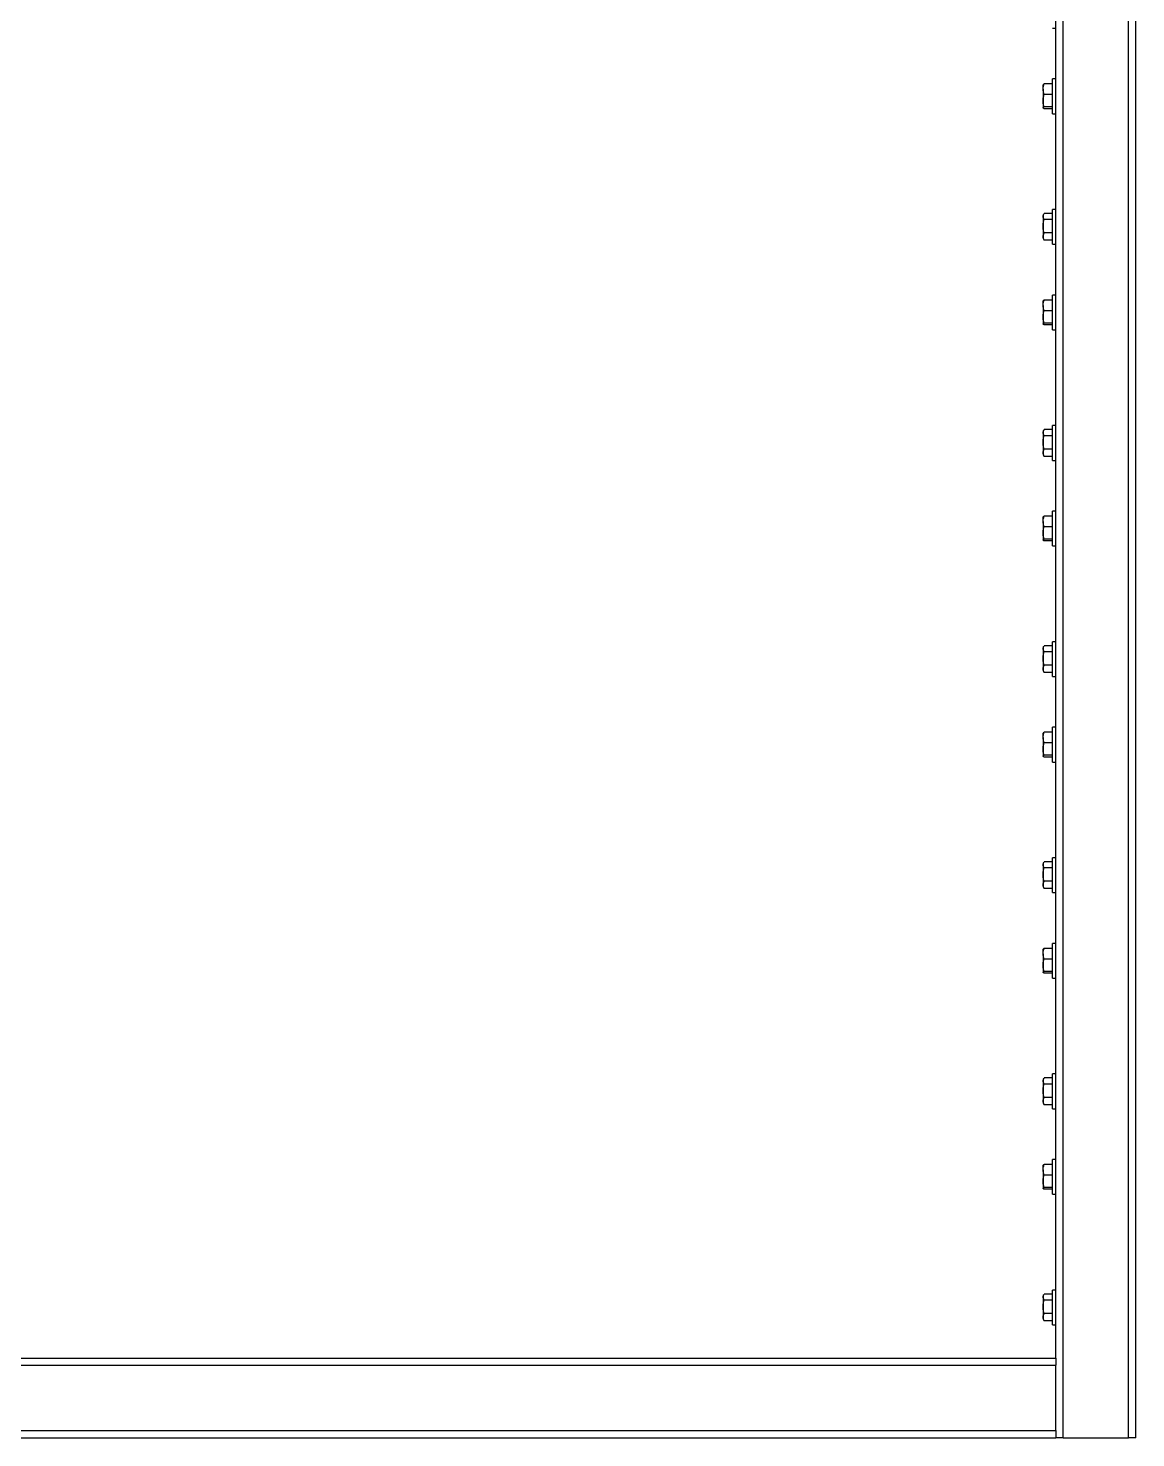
# Model space of a CAD drawing. Header units: millimetres. Extents: x -361 to 14022, y -1822 to 1455.
# Drawn here: x 3841.5 to 3900.2, y 491 to 565.8 of the extents above; entities that cross this region are included whole.
import ezdxf

# ---------------------------------------------------------------- set-up
doc = ezdxf.new("R2010")
doc.units = ezdxf.units.MM

msp = doc.modelspace()

# ---------------------------------------------------------------- linework, layer by layer
at = {"color": 7, "linetype": 'Continuous', "lineweight": 25}
for p, q in [((3896.387825, 491.006668), (3896.387825, 614.852822)), ((3899.849364, 491.006668), (3899.849364, 614.852822)), ((3900.233979, 491.006668), (3900.233979, 614.852822)), ((3896.00321, 495.237437), (3896.00321, 610.622053)), ((3895.810902, 565.768837), (3896.00321, 565.768837)), ((3896.00321, 563.07653), (3895.810902, 563.07653)), ((3895.810902, 561.230376), (3895.810902, 563.07653)), ((3895.318594, 562.528516), (3895.318594, 562.768837)), ((3895.318594, 562.528516), (3895.318594, 561.918469)), ((3895.810902, 562.810193), (3895.373558, 562.810193)), ((3895.810902, 562.246839), (3895.373558, 562.246839)), ((3895.318594, 561.918469), (3895.318594, 561.543406)), ((3895.810902, 561.590098), (3895.373558, 561.590098)), ((3895.810902, 561.496713), (3895.373558, 561.496713)), ((3895.810902, 561.230376), (3896.00321, 561.230376)), ((3895.362844, 555.922403), (3895.318594, 555.84576)), ((3895.318594, 555.84576), (3895.318594, 555.778226)), ((3895.318594, 555.778226), (3895.318594, 555.261568)), ((3895.810902, 555.940047), (3895.373558, 555.940047)), ((3895.810902, 555.616404), (3895.373558, 555.616404)), ((3896.00321, 556.153453), (3895.810902, 556.153453)), ((3895.810902, 554.307299), (3895.810902, 556.153453)), ((3895.318594, 555.261568), (3895.318594, 554.713718)), ((3895.810902, 554.906732), (3895.373558, 554.906732)), ((3895.318594, 554.713718), (3895.318594, 554.614991)), ((3895.318594, 554.614991), (3895.362844, 554.538349)), ((3895.364159, 554.539108), (3895.373558, 554.520704)), ((3895.810902, 554.520704), (3895.373558, 554.520704)), ((3895.810902, 554.307299), (3896.00321, 554.307299)), ((3895.318594, 551.066977), (3895.318594, 551.307299)), ((3895.318594, 551.066977), (3895.318594, 550.45693)), ((3895.810902, 551.348654), (3895.373558, 551.348654)), ((3896.00321, 551.614991), (3895.810902, 551.614991)), ((3895.810902, 549.768837), (3895.810902, 551.614991)), ((3895.318594, 550.45693), (3895.318594, 550.081867)), ((3895.810902, 550.7853), (3895.373558, 550.7853)), ((3895.810902, 550.12856), (3895.373558, 550.12856)), ((3895.810902, 550.035174), (3895.373558, 550.035174)), ((3895.810902, 549.768837), (3896.00321, 549.768837)), ((3895.362844, 544.460864), (3895.318594, 544.384222)), ((3895.318594, 544.384222), (3895.318594, 544.316687)), ((3895.318594, 544.316687), (3895.318594, 543.80003)), ((3895.810902, 544.478509), (3895.373558, 544.478509)), ((3896.00321, 544.691914), (3895.810902, 544.691914)), ((3895.810902, 542.84576), (3895.810902, 544.691914)), ((3895.318594, 543.80003), (3895.318594, 543.25218)), ((3895.810902, 544.154866), (3895.373558, 544.154866)), ((3895.318594, 543.25218), (3895.318594, 543.153453)), ((3895.318594, 543.153453), (3895.362844, 543.07681)), ((3895.364159, 543.07757), (3895.373558, 543.059166)), ((3895.810902, 543.445194), (3895.373558, 543.445194)), ((3895.810902, 543.059166), (3895.373558, 543.059166)), ((3895.810902, 542.84576), (3896.00321, 542.84576)), ((3895.318594, 539.605439), (3895.318594, 539.84576)), ((3895.810902, 539.887116), (3895.373558, 539.887116)), ((3896.00321, 540.153453), (3895.810902, 540.153453)), ((3895.810902, 538.307299), (3895.810902, 540.153453)), ((3895.318594, 539.605439), (3895.318594, 538.995392)), ((3895.810902, 539.323762), (3895.373558, 539.323762)), ((3895.318594, 538.995392), (3895.318594, 538.620329)), ((3895.810902, 538.667022), (3895.373558, 538.667022)), ((3895.810902, 538.573636), (3895.373558, 538.573636)), ((3895.810902, 538.307299), (3896.00321, 538.307299)), ((3896.00321, 533.230376), (3895.810902, 533.230376)), ((3895.810902, 531.384222), (3895.810902, 533.230376)), ((3895.362844, 532.999326), (3895.318594, 532.922684)), ((3895.318594, 532.922684), (3895.318594, 532.855149)), ((3895.318594, 532.855149), (3895.318594, 532.338491)), ((3895.318594, 532.338491), (3895.318594, 531.790641)), ((3895.810902, 533.01697), (3895.373558, 533.01697)), ((3895.810902, 532.693327), (3895.373558, 532.693327)), ((3895.318594, 531.790641), (3895.318594, 531.691914)), ((3895.318594, 531.691914), (3895.362844, 531.615272)), ((3895.364159, 531.616031), (3895.373558, 531.597627)), ((3895.810902, 531.983656), (3895.373558, 531.983656)), ((3895.810902, 531.597627), (3895.373558, 531.597627)), ((3895.810902, 531.384222), (3896.00321, 531.384222)), ((3896.00321, 528.691914), (3895.810902, 528.691914)), ((3895.810902, 526.84576), (3895.810902, 528.691914)), ((3895.318594, 528.1439), (3895.318594, 528.384222)), ((3895.318594, 528.1439), (3895.318594, 527.533853)), ((3895.810902, 528.425577), (3895.373558, 528.425577)), ((3895.810902, 527.862223), (3895.373558, 527.862223)), ((3895.318594, 527.533853), (3895.318594, 527.15879)), ((3895.810902, 527.205483), (3895.373558, 527.205483)), ((3895.810902, 527.112097), (3895.373558, 527.112097)), ((3895.810902, 526.84576), (3896.00321, 526.84576)), ((3895.362844, 521.537787), (3895.318594, 521.461145)), ((3895.318594, 521.461145), (3895.318594, 521.39361)), ((3895.318594, 521.39361), (3895.318594, 520.876953)), ((3895.810902, 521.555432), (3895.373558, 521.555432)), ((3895.810902, 521.231789), (3895.373558, 521.231789)), ((3896.00321, 521.768837), (3895.810902, 521.768837)), ((3895.810902, 519.922684), (3895.810902, 521.768837)), ((3895.318594, 520.876953), (3895.318594, 520.329103)), ((3895.810902, 520.522117), (3895.373558, 520.522117)), ((3895.318594, 520.329103), (3895.318594, 520.230376)), ((3895.318594, 520.230376), (3895.362844, 520.153734)), ((3895.364159, 520.154493), (3895.373558, 520.136089)), ((3895.810902, 520.136089), (3895.373558, 520.136089)), ((3895.810902, 519.922684), (3896.00321, 519.922684)), ((3895.318594, 516.682362), (3895.318594, 516.922683)), ((3895.318594, 516.682362), (3895.318594, 516.072315)), ((3895.810902, 516.964039), (3895.373558, 516.964039)), ((3896.00321, 517.230376), (3895.810902, 517.230376)), ((3895.810902, 515.384222), (3895.810902, 517.230376)), ((3895.318594, 516.072315), (3895.318594, 515.697252)), ((3895.810902, 516.400685), (3895.373558, 516.400685)), ((3895.810902, 515.743945), (3895.373558, 515.743945)), ((3895.810902, 515.650559), (3895.373558, 515.650559)), ((3895.810902, 515.384222), (3896.00321, 515.384222)), ((3895.362844, 510.076249), (3895.318594, 509.999607)), ((3895.318594, 509.999607), (3895.318594, 509.932072)), ((3895.318594, 509.932072), (3895.318594, 509.415414)), ((3895.810902, 510.093893), (3895.373558, 510.093893)), ((3896.00321, 510.307299), (3895.810902, 510.307299)), ((3895.810902, 508.461145), (3895.810902, 510.307299)), ((3895.318594, 509.415414), (3895.318594, 508.867565)), ((3895.810902, 509.77025), (3895.373558, 509.77025)), ((3895.318594, 508.867565), (3895.318594, 508.768837)), ((3895.318594, 508.768837), (3895.362844, 508.692195)), ((3895.364159, 508.692954), (3895.373558, 508.67455)), ((3895.810902, 509.060579), (3895.373558, 509.060579)), ((3895.810902, 508.67455), (3895.373558, 508.67455)), ((3895.810902, 508.461145), (3896.00321, 508.461145)), ((3895.318594, 505.220823), (3895.318594, 505.461145)), ((3895.810902, 505.502501), (3895.373558, 505.502501)), ((3896.00321, 505.768837), (3895.810902, 505.768837)), ((3895.810902, 503.922684), (3895.810902, 505.768837)), ((3895.318594, 505.220823), (3895.318594, 504.610776)), ((3895.810902, 504.939146), (3895.373558, 504.939146)), ((3895.318594, 504.610776), (3895.318594, 504.235713)), ((3895.810902, 504.282406), (3895.373558, 504.282406)), ((3895.810902, 504.18902), (3895.373558, 504.18902)), ((3895.810902, 503.922684), (3896.00321, 503.922684)), ((3896.00321, 498.84576), (3895.810902, 498.84576)), ((3895.810902, 496.999607), (3895.810902, 498.84576)), ((3895.362844, 498.61471), (3895.318594, 498.538068)), ((3895.318594, 498.538068), (3895.318594, 498.470533)), ((3895.318594, 498.470533), (3895.318594, 497.953876)), ((3895.318594, 497.953876), (3895.318594, 497.406026)), ((3895.810902, 498.632355), (3895.373558, 498.632355)), ((3895.810902, 498.308712), (3895.373558, 498.308712)), ((3895.318594, 497.406026), (3895.318594, 497.307299)), ((3895.318594, 497.307299), (3895.362844, 497.230657)), ((3895.364159, 497.231416), (3895.373558, 497.213012)), ((3895.810902, 497.59904), (3895.373558, 497.59904)), ((3895.810902, 497.213012), (3895.373558, 497.213012)), ((3895.810902, 496.999607), (3896.00321, 496.999607)), ((3780.618594, 495.237437), (3896.00321, 495.237437)), ((3896.00321, 495.237437), (3896.00321, 494.852822)), ((3780.618594, 494.852822), (3896.00321, 494.852822)), ((3896.00321, 491.391284), (3896.00321, 494.852822)), ((3780.618594, 491.391284), (3896.00321, 491.391284)), ((3896.00321, 491.391284), (3896.00321, 491.006668)), ((3780.618594, 491.006668), (3896.00321, 491.006668)), ((3896.387825, 491.006668), (3896.00321, 491.006668)), ((3896.387825, 491.006668), (3899.849364, 491.006668)), ((3900.233979, 491.006668), (3899.849364, 491.006668))]:
    msp.add_line(p, q, dxfattribs=at)
for points, knots in [([(3895.318594, 562.528516), (3895.31866, 562.535192), (3895.319157, 562.585753), (3895.331161, 562.681085), (3895.35934, 562.766895), (3895.373558, 562.810193)], [0, 0, 0, 0, 0.070085768, 0.530782234, 1, 1, 1, 1]), ([(3895.373558, 562.810193), (3895.358196, 562.80261), (3895.32719, 562.787304), (3895.321477, 562.771483), (3895.318594, 562.7635)], [0, 0, 0, 0, 0.495457963, 1, 1, 1, 1]), ([(3895.373558, 562.246839), (3895.358196, 562.292584), (3895.32719, 562.384914), (3895.321477, 562.480359), (3895.318594, 562.528516)], [0, 0, 0, 0, 0.495457963, 1, 1, 1, 1]), ([(3895.318594, 561.918469), (3895.325901, 562.008651), (3895.334906, 562.119808), (3895.367423, 562.226673), (3895.373558, 562.246839)], [0, 0, 0, 0, 0.811303548, 1, 1, 1, 1]), ([(3895.373558, 561.590098), (3895.350667, 561.675217), (3895.32153, 561.783562), (3895.319113, 561.894653), (3895.318594, 561.918469)], [0, 0, 0, 0, 0.785622496, 1, 1, 1, 1]), ([(3895.318594, 561.543406), (3895.31866, 561.544512), (3895.319157, 561.552894), (3895.331161, 561.568697), (3895.35934, 561.582921), (3895.373558, 561.590098)], [0, 0, 0, 0, 0.070085768, 0.530782234, 1, 1, 1, 1]), ([(3895.373558, 561.496713), (3895.358196, 561.504296), (3895.32719, 561.519601), (3895.321477, 561.535423), (3895.318594, 561.543406)], [0, 0, 0, 0, 0.495457963, 1, 1, 1, 1]), ([(3895.318594, 555.778226), (3895.318662, 555.782061), (3895.319176, 555.811106), (3895.329182, 555.85963), (3895.353563, 555.902857), (3895.364159, 555.921643)], [0, 0, 0, 0, 0.079200152, 0.599808418, 1, 1, 1, 1]), ([(3895.373558, 555.616404), (3895.358196, 555.642685), (3895.32719, 555.695728), (3895.321477, 555.75056), (3895.318594, 555.778226)], [0, 0, 0, 0, 0.495457963, 1, 1, 1, 1]), ([(3895.318594, 555.261568), (3895.325901, 555.359019), (3895.334906, 555.479135), (3895.367423, 555.594614), (3895.373558, 555.616404)], [0, 0, 0, 0, 0.811303548, 1, 1, 1, 1]), ([(3895.373558, 554.906732), (3895.350667, 554.998711), (3895.32153, 555.115788), (3895.319113, 555.235833), (3895.318594, 555.261568)], [0, 0, 0, 0, 0.785622496, 1, 1, 1, 1]), ([(3895.318594, 554.713718), (3895.31866, 554.718293), (3895.319157, 554.752939), (3895.331161, 554.818264), (3895.35934, 554.877063), (3895.373558, 554.906732)], [0, 0, 0, 0, 0.0700857678, 0.530782234, 1, 1, 1, 1]), ([(3895.373558, 554.520704), (3895.358196, 554.552051), (3895.32719, 554.615318), (3895.321477, 554.68072), (3895.318594, 554.713718)], [0, 0, 0, 0, 0.495457963, 1, 1, 1, 1]), ([(3895.318594, 551.066977), (3895.31866, 551.073653), (3895.319157, 551.124215), (3895.331161, 551.219546), (3895.35934, 551.305356), (3895.373558, 551.348654)], [0, 0, 0, 0, 0.0700857678, 0.530782234, 1, 1, 1, 1]), ([(3895.373558, 551.348654), (3895.358196, 551.341071), (3895.32719, 551.325766), (3895.321477, 551.309944), (3895.318594, 551.301961)], [0, 0, 0, 0, 0.495457963, 1, 1, 1, 1]), ([(3895.373558, 550.7853), (3895.358196, 550.831046), (3895.32719, 550.923376), (3895.321477, 551.018821), (3895.318594, 551.066977)], [0, 0, 0, 0, 0.495457963, 1, 1, 1, 1]), ([(3895.318594, 550.45693), (3895.325901, 550.547112), (3895.334906, 550.658269), (3895.367423, 550.765135), (3895.373558, 550.7853)], [0, 0, 0, 0, 0.8113035477, 1, 1, 1, 1]), ([(3895.373558, 550.12856), (3895.350667, 550.213678), (3895.32153, 550.322023), (3895.319113, 550.433115), (3895.318594, 550.45693)], [0, 0, 0, 0, 0.785622496, 1, 1, 1, 1]), ([(3895.318594, 550.081867), (3895.31866, 550.082974), (3895.319157, 550.091355), (3895.331161, 550.107158), (3895.35934, 550.121383), (3895.373558, 550.12856)], [0, 0, 0, 0, 0.070085768, 0.530782234, 1, 1, 1, 1]), ([(3895.373558, 550.035174), (3895.358196, 550.042757), (3895.32719, 550.058063), (3895.321477, 550.073884), (3895.318594, 550.081867)], [0, 0, 0, 0, 0.495457963, 1, 1, 1, 1]), ([(3895.318594, 544.316687), (3895.318662, 544.320522), (3895.319176, 544.349568), (3895.329182, 544.398092), (3895.353563, 544.441318), (3895.364159, 544.460105)], [0, 0, 0, 0, 0.079200152, 0.599808418, 1, 1, 1, 1]), ([(3895.373558, 544.154866), (3895.358196, 544.181146), (3895.32719, 544.234189), (3895.321477, 544.289022), (3895.318594, 544.316687)], [0, 0, 0, 0, 0.495457963, 1, 1, 1, 1]), ([(3895.318594, 543.80003), (3895.325901, 543.89748), (3895.334906, 544.017597), (3895.367423, 544.133075), (3895.373558, 544.154866)], [0, 0, 0, 0, 0.811303548, 1, 1, 1, 1]), ([(3895.373558, 543.445194), (3895.350667, 543.537173), (3895.32153, 543.65425), (3895.319113, 543.774295), (3895.318594, 543.80003)], [0, 0, 0, 0, 0.785622496, 1, 1, 1, 1]), ([(3895.318594, 543.25218), (3895.31866, 543.256755), (3895.319157, 543.291401), (3895.331161, 543.356725), (3895.35934, 543.415525), (3895.373558, 543.445194)], [0, 0, 0, 0, 0.070085768, 0.530782234, 1, 1, 1, 1]), ([(3895.373558, 543.059166), (3895.358196, 543.090512), (3895.32719, 543.15378), (3895.321477, 543.219182), (3895.318594, 543.25218)], [0, 0, 0, 0, 0.495457963, 1, 1, 1, 1]), ([(3895.318594, 539.605439), (3895.31866, 539.612115), (3895.319157, 539.662676), (3895.331161, 539.758008), (3895.35934, 539.843818), (3895.373558, 539.887116)], [0, 0, 0, 0, 0.0700857678, 0.530782234, 1, 1, 1, 1]), ([(3895.373558, 539.887116), (3895.358196, 539.879533), (3895.32719, 539.864227), (3895.321477, 539.848406), (3895.318594, 539.840423)], [0, 0, 0, 0, 0.495457963, 1, 1, 1, 1]), ([(3895.373558, 539.323762), (3895.358196, 539.369507), (3895.32719, 539.461837), (3895.321477, 539.557283), (3895.318594, 539.605439)], [0, 0, 0, 0, 0.495457963, 1, 1, 1, 1]), ([(3895.318594, 538.995392), (3895.325901, 539.085574), (3895.334906, 539.196731), (3895.367423, 539.303597), (3895.373558, 539.323762)], [0, 0, 0, 0, 0.8113035477, 1, 1, 1, 1]), ([(3895.373558, 538.667022), (3895.350667, 538.75214), (3895.32153, 538.860485), (3895.319113, 538.971576), (3895.318594, 538.995392)], [0, 0, 0, 0, 0.785622496, 1, 1, 1, 1]), ([(3895.318594, 538.620329), (3895.31866, 538.621435), (3895.319157, 538.629817), (3895.331161, 538.64562), (3895.35934, 538.659844), (3895.373558, 538.667022)], [0, 0, 0, 0, 0.070085768, 0.530782234, 1, 1, 1, 1]), ([(3895.373558, 538.573636), (3895.358196, 538.581219), (3895.32719, 538.596524), (3895.321477, 538.612346), (3895.318594, 538.620329)], [0, 0, 0, 0, 0.495457963, 1, 1, 1, 1]), ([(3895.318594, 532.855149), (3895.318662, 532.858984), (3895.319176, 532.88803), (3895.329182, 532.936553), (3895.353563, 532.97978), (3895.364159, 532.998566)], [0, 0, 0, 0, 0.079200152, 0.599808418, 1, 1, 1, 1]), ([(3895.373558, 532.693327), (3895.358196, 532.719608), (3895.32719, 532.772651), (3895.321477, 532.827483), (3895.318594, 532.855149)], [0, 0, 0, 0, 0.495457963, 1, 1, 1, 1]), ([(3895.318594, 532.338491), (3895.325901, 532.435942), (3895.334906, 532.556058), (3895.367423, 532.671537), (3895.373558, 532.693327)], [0, 0, 0, 0, 0.811303548, 1, 1, 1, 1]), ([(3895.373558, 531.983656), (3895.350667, 532.075634), (3895.32153, 532.192711), (3895.319113, 532.312756), (3895.318594, 532.338491)], [0, 0, 0, 0, 0.785622496, 1, 1, 1, 1]), ([(3895.318594, 531.790641), (3895.31866, 531.795216), (3895.319157, 531.829863), (3895.331161, 531.895187), (3895.35934, 531.953986), (3895.373558, 531.983656)], [0, 0, 0, 0, 0.070085768, 0.530782234, 1, 1, 1, 1]), ([(3895.373558, 531.597627), (3895.358196, 531.628974), (3895.32719, 531.692241), (3895.321477, 531.757643), (3895.318594, 531.790641)], [0, 0, 0, 0, 0.495457963, 1, 1, 1, 1]), ([(3895.318594, 528.1439), (3895.31866, 528.150577), (3895.319157, 528.201138), (3895.331161, 528.296469), (3895.35934, 528.382279), (3895.373558, 528.425577)], [0, 0, 0, 0, 0.0700857678, 0.530782234, 1, 1, 1, 1]), ([(3895.373558, 528.425577), (3895.358196, 528.417994), (3895.32719, 528.402689), (3895.321477, 528.386867), (3895.318594, 528.378885)], [0, 0, 0, 0, 0.495457963, 1, 1, 1, 1]), ([(3895.373558, 527.862223), (3895.358196, 527.907969), (3895.32719, 528.000299), (3895.321477, 528.095744), (3895.318594, 528.1439)], [0, 0, 0, 0, 0.495457963, 1, 1, 1, 1]), ([(3895.318594, 527.533853), (3895.325901, 527.624035), (3895.334906, 527.735193), (3895.367423, 527.842058), (3895.373558, 527.862223)], [0, 0, 0, 0, 0.8113035477, 1, 1, 1, 1]), ([(3895.373558, 527.205483), (3895.350667, 527.290601), (3895.32153, 527.398946), (3895.319113, 527.510038), (3895.318594, 527.533853)], [0, 0, 0, 0, 0.785622496, 1, 1, 1, 1]), ([(3895.318594, 527.15879), (3895.31866, 527.159897), (3895.319157, 527.168278), (3895.331161, 527.184081), (3895.35934, 527.198306), (3895.373558, 527.205483)], [0, 0, 0, 0, 0.070085768, 0.530782234, 1, 1, 1, 1]), ([(3895.373558, 527.112097), (3895.358196, 527.11968), (3895.32719, 527.134986), (3895.321477, 527.150807), (3895.318594, 527.15879)], [0, 0, 0, 0, 0.495457963, 1, 1, 1, 1]), ([(3895.318594, 521.39361), (3895.318662, 521.397446), (3895.319176, 521.426491), (3895.329182, 521.475015), (3895.353563, 521.518241), (3895.364159, 521.537028)], [0, 0, 0, 0, 0.079200152, 0.599808418, 1, 1, 1, 1]), ([(3895.373558, 521.231789), (3895.358196, 521.258069), (3895.32719, 521.311112), (3895.321477, 521.365945), (3895.318594, 521.39361)], [0, 0, 0, 0, 0.495457963, 1, 1, 1, 1]), ([(3895.318594, 520.876953), (3895.325901, 520.974403), (3895.334906, 521.09452), (3895.367423, 521.209998), (3895.373558, 521.231789)], [0, 0, 0, 0, 0.811303548, 1, 1, 1, 1]), ([(3895.373558, 520.522117), (3895.350667, 520.614096), (3895.32153, 520.731173), (3895.319113, 520.851218), (3895.318594, 520.876953)], [0, 0, 0, 0, 0.785622496, 1, 1, 1, 1]), ([(3895.318594, 520.329103), (3895.31866, 520.333678), (3895.319157, 520.368324), (3895.331161, 520.433648), (3895.35934, 520.492448), (3895.373558, 520.522117)], [0, 0, 0, 0, 0.070085768, 0.530782234, 1, 1, 1, 1]), ([(3895.373558, 520.136089), (3895.358196, 520.167435), (3895.32719, 520.230703), (3895.321477, 520.296105), (3895.318594, 520.329103)], [0, 0, 0, 0, 0.495457963, 1, 1, 1, 1]), ([(3895.318594, 516.682362), (3895.31866, 516.689038), (3895.319157, 516.7396), (3895.331161, 516.834931), (3895.35934, 516.920741), (3895.373558, 516.964039)], [0, 0, 0, 0, 0.0700857678, 0.530782234, 1, 1, 1, 1]), ([(3895.373558, 516.964039), (3895.358196, 516.956456), (3895.32719, 516.941151), (3895.321477, 516.925329), (3895.318594, 516.917346)], [0, 0, 0, 0, 0.495457963, 1, 1, 1, 1]), ([(3895.373558, 516.400685), (3895.358196, 516.44643), (3895.32719, 516.53876), (3895.321477, 516.634206), (3895.318594, 516.682362)], [0, 0, 0, 0, 0.495457963, 1, 1, 1, 1]), ([(3895.318594, 516.072315), (3895.325901, 516.162497), (3895.334906, 516.273654), (3895.367423, 516.38052), (3895.373558, 516.400685)], [0, 0, 0, 0, 0.8113035477, 1, 1, 1, 1]), ([(3895.373558, 515.743945), (3895.350667, 515.829063), (3895.32153, 515.937408), (3895.319113, 516.048499), (3895.318594, 516.072315)], [0, 0, 0, 0, 0.785622496, 1, 1, 1, 1]), ([(3895.318594, 515.697252), (3895.31866, 515.698358), (3895.319157, 515.70674), (3895.331161, 515.722543), (3895.35934, 515.736767), (3895.373558, 515.743945)], [0, 0, 0, 0, 0.070085768, 0.530782234, 1, 1, 1, 1]), ([(3895.373558, 515.650559), (3895.358196, 515.658142), (3895.32719, 515.673447), (3895.321477, 515.689269), (3895.318594, 515.697252)], [0, 0, 0, 0, 0.495457963, 1, 1, 1, 1]), ([(3895.318594, 509.932072), (3895.318662, 509.935907), (3895.319176, 509.964953), (3895.329182, 510.013476), (3895.353563, 510.056703), (3895.364159, 510.075489)], [0, 0, 0, 0, 0.079200152, 0.599808418, 1, 1, 1, 1]), ([(3895.373558, 509.77025), (3895.358196, 509.796531), (3895.32719, 509.849574), (3895.321477, 509.904406), (3895.318594, 509.932072)], [0, 0, 0, 0, 0.495457963, 1, 1, 1, 1]), ([(3895.318594, 509.415414), (3895.325901, 509.512865), (3895.334906, 509.632981), (3895.367423, 509.74846), (3895.373558, 509.77025)], [0, 0, 0, 0, 0.811303548, 1, 1, 1, 1]), ([(3895.373558, 509.060579), (3895.350667, 509.152557), (3895.32153, 509.269634), (3895.319113, 509.389679), (3895.318594, 509.415414)], [0, 0, 0, 0, 0.785622496, 1, 1, 1, 1]), ([(3895.318594, 508.867565), (3895.31866, 508.872139), (3895.319157, 508.906786), (3895.331161, 508.97211), (3895.35934, 509.030909), (3895.373558, 509.060579)], [0, 0, 0, 0, 0.070085768, 0.530782234, 1, 1, 1, 1]), ([(3895.373558, 508.67455), (3895.358196, 508.705897), (3895.32719, 508.769164), (3895.321477, 508.834566), (3895.318594, 508.867565)], [0, 0, 0, 0, 0.495457963, 1, 1, 1, 1]), ([(3895.318594, 505.220823), (3895.31866, 505.2275), (3895.319157, 505.278061), (3895.331161, 505.373392), (3895.35934, 505.459202), (3895.373558, 505.502501)], [0, 0, 0, 0, 0.0700857678, 0.530782234, 1, 1, 1, 1]), ([(3895.373558, 505.502501), (3895.358196, 505.494917), (3895.32719, 505.479612), (3895.321477, 505.46379), (3895.318594, 505.455808)], [0, 0, 0, 0, 0.495457963, 1, 1, 1, 1]), ([(3895.373558, 504.939146), (3895.358196, 504.984892), (3895.32719, 505.077222), (3895.321477, 505.172667), (3895.318594, 505.220823)], [0, 0, 0, 0, 0.495457963, 1, 1, 1, 1]), ([(3895.318594, 504.610776), (3895.325901, 504.700958), (3895.334906, 504.812116), (3895.367423, 504.918981), (3895.373558, 504.939146)], [0, 0, 0, 0, 0.8113035477, 1, 1, 1, 1]), ([(3895.373558, 504.282406), (3895.350667, 504.367524), (3895.32153, 504.475869), (3895.319113, 504.586961), (3895.318594, 504.610776)], [0, 0, 0, 0, 0.785622496, 1, 1, 1, 1]), ([(3895.318594, 504.235713), (3895.31866, 504.23682), (3895.319157, 504.245201), (3895.331161, 504.261004), (3895.35934, 504.275229), (3895.373558, 504.282406)], [0, 0, 0, 0, 0.070085768, 0.530782234, 1, 1, 1, 1]), ([(3895.373558, 504.18902), (3895.358196, 504.196603), (3895.32719, 504.211909), (3895.321477, 504.227731), (3895.318594, 504.235713)], [0, 0, 0, 0, 0.495457963, 1, 1, 1, 1]), ([(3895.318594, 498.470533), (3895.318662, 498.474369), (3895.319176, 498.503414), (3895.329182, 498.551938), (3895.353563, 498.595164), (3895.364159, 498.613951)], [0, 0, 0, 0, 0.079200152, 0.599808418, 1, 1, 1, 1]), ([(3895.373558, 498.308712), (3895.358196, 498.334992), (3895.32719, 498.388035), (3895.321477, 498.442868), (3895.318594, 498.470533)], [0, 0, 0, 0, 0.495457963, 1, 1, 1, 1]), ([(3895.318594, 497.953876), (3895.325901, 498.051327), (3895.334906, 498.171443), (3895.367423, 498.286921), (3895.373558, 498.308712)], [0, 0, 0, 0, 0.811303548, 1, 1, 1, 1]), ([(3895.373558, 497.59904), (3895.350667, 497.691019), (3895.32153, 497.808096), (3895.319113, 497.928141), (3895.318594, 497.953876)], [0, 0, 0, 0, 0.785622496, 1, 1, 1, 1]), ([(3895.318594, 497.406026), (3895.31866, 497.410601), (3895.319157, 497.445247), (3895.331161, 497.510571), (3895.35934, 497.569371), (3895.373558, 497.59904)], [0, 0, 0, 0, 0.070085768, 0.530782234, 1, 1, 1, 1]), ([(3895.373558, 497.213012), (3895.358196, 497.244358), (3895.32719, 497.307626), (3895.321477, 497.373028), (3895.318594, 497.406026)], [0, 0, 0, 0, 0.495457963, 1, 1, 1, 1])]:
    msp.add_open_spline(points, degree=3, knots=knots, dxfattribs=at)

doc.saveas('drawing.dxf')
